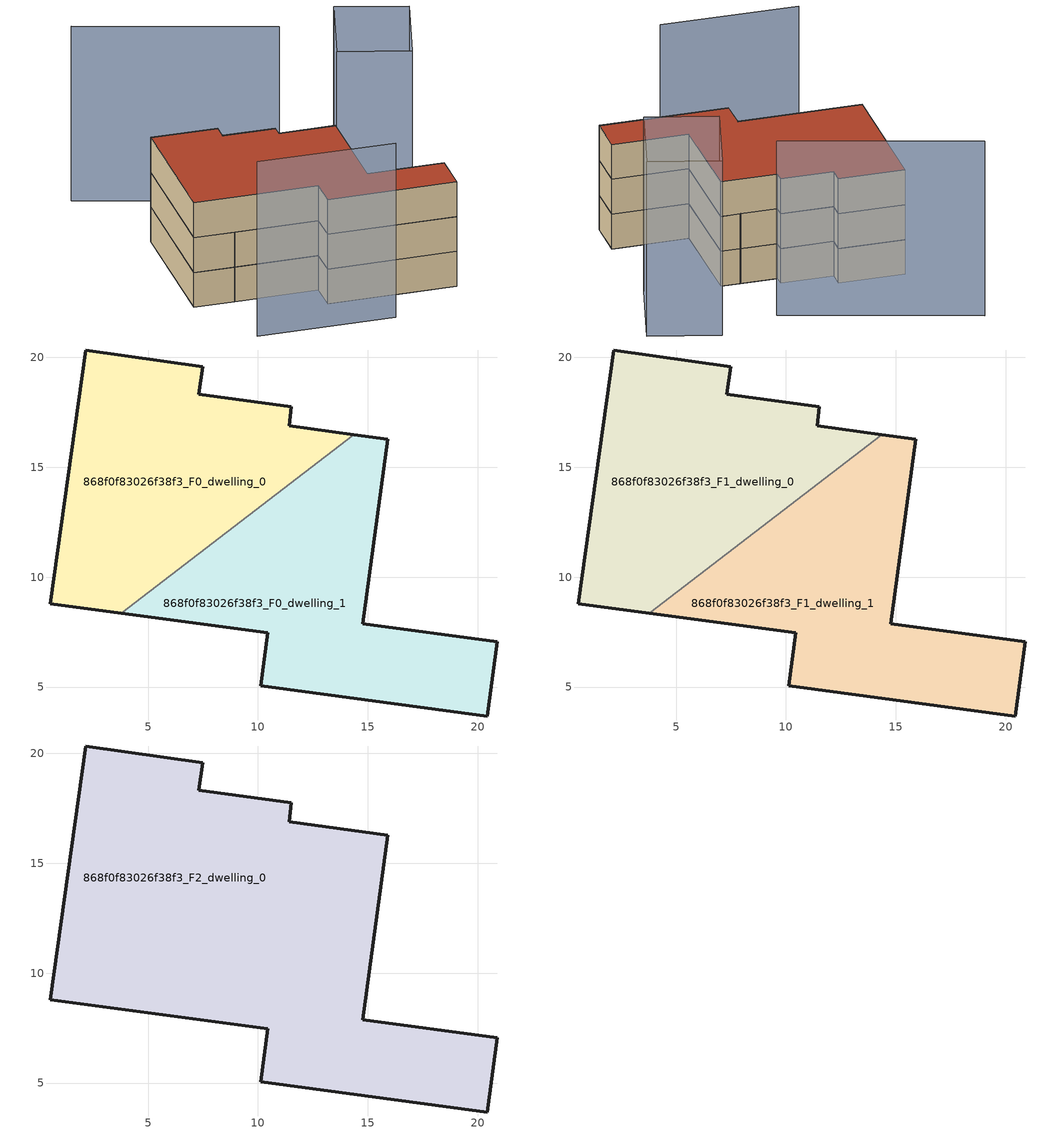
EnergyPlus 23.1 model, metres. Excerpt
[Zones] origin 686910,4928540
868f0f83026f38f3_F0_dwelling_0
 floor ground (EU_floor_Construction): 14.35,16.48 11.42,16.88 11.53,17.74 7.31,18.32 7.49,19.58 2.17,20.33 0.56,8.78 3.78,8.35 z0
 wall outside (EU_wall_Construction): 3.78,8.35 0.56,8.78 2.17,20.33 7.49,19.58 7.31,18.32 11.53,17.74 11.42,16.88 14.35,16.48 z0:3
 wall to 868f0f83026f38f3_F0_dwelling_1 (EU_wall_Construction): 14.35,16.48 3.78,8.35 z0:3
868f0f83026f38f3_F0_dwelling_1
 floor ground (EU_floor_Construction): 20.44,3.68 20.89,7.06 14.77,7.87 15.92,16.26 14.35,16.48 3.78,8.35 10.44,7.46 10.14,5.05 z0
 wall outside (EU_wall_Construction): 14.35,16.48 15.92,16.26 14.77,7.87 20.89,7.06 20.44,3.68 10.14,5.05 10.44,7.46 3.78,8.35 z0:3
868f0f83026f38f3_F1_dwelling_0
 floor to 868f0f83026f38f3_F0_dwelling_0 (EU_floor_Construction): 14.35,16.48 11.42,16.88 11.53,17.74 7.31,18.32 7.49,19.58 2.17,20.33 0.56,8.78 3.78,8.35 z3
 wall outside (EU_wall_Construction): 3.78,8.35 0.56,8.78 2.17,20.33 7.49,19.58 7.31,18.32 11.53,17.74 11.42,16.88 14.35,16.48 z3:6
 wall to 868f0f83026f38f3_F1_dwelling_1 (EU_wall_Construction): 14.35,16.48 3.78,8.35 z3:6
868f0f83026f38f3_F1_dwelling_1
 floor to 868f0f83026f38f3_F0_dwelling_1 (EU_floor_Construction): 20.44,3.68 20.88,7.06 14.76,7.87 15.92,16.26 14.35,16.48 3.78,8.35 10.44,7.46 10.13,5.05 z3
 wall outside (EU_wall_Construction): 14.35,16.48 15.92,16.26 14.77,7.87 20.89,7.06 20.44,3.68 10.14,5.05 10.44,7.46 3.78,8.35 z3:6
868f0f83026f38f3_F2_dwelling_0
 floor to 868f0f83026f38f3_F1_dwelling_0 (EU_floor_Construction): 14.35,16.48 11.42,16.88 11.53,17.74 7.31,18.32 7.49,19.58 2.17,20.33 0.56,8.78 3.78,8.35 z6
 floor to 868f0f83026f38f3_F1_dwelling_1 (EU_floor_Construction): 20.44,3.68 20.88,7.06 14.76,7.87 15.92,16.26 14.35,16.48 3.78,8.35 10.44,7.46 10.13,5.05 z6
 wall outside (EU_wall_Construction): 7.31,18.32 11.53,17.74 11.42,16.88 15.92,16.26 14.77,7.87 20.89,7.06 20.44,3.68 10.14,5.05 10.44,7.46 0.56,8.78 2.17,20.33 7.49,19.58 7.31,18.32 z6:9
 roof outside (EU_roof_Construction): 15.92,16.26 14.77,7.87 20.89,7.06 20.44,3.68 10.14,5.05 10.44,7.46 0.56,8.78 2.17,20.33 7.49,19.58 7.31,18.32 11.53,17.74 11.42,16.88 z9
shading: 2.96,2.36 13.96,0.83 / 14.06,22.55 -0.49,29.22 / 21.62,14.59 16.29,16.85 / 16.29,16.85 19.26,23.86 / 19.26,23.86 24.59,21.59 / 24.59,21.59 21.62,14.59 z0:15
[Building]
EU S2 Campaign: North Axis=0; Terrain=City; Solar Distribution=FullExterior
[Site:Location]
Bologna: Latitude=44.5; Longitude=11.25; Time Zone=1; Elevation=37
[SizingPeriod:WeatherFileDays]
AnnualSizingPeriod: Begin Month=1; Begin Day of Month=1; End Month=12; End Day of Month=31; Day of Week for Start Day=Monday; Use Weather File Daylight Saving Period=No; Use Weather File Rain and Snow Indicators=No
[MATERIAL]
EU_InternalMass_Material: Roughness=MediumRough; Thickness=0.1; Conductivity=1; Density=1800; Specific Heat=900; Thermal Absorptance=0.9; Solar Absorptance=0.7; Visible Absorptance=0.7
[MATERIAL:NOMASS] Roughness=MediumRough; Thermal Absorptance=0.9; Solar Absorptance=0.7; Visible Absorptance=0.7
Name | Thermal Resistance
EU_wall_NoMass | 0.937881
EU_roof_NoMass | 0.548572
EU_floor_NoMass | 0.71348
[CONSTRUCTION]
EU_wall_Construction: EU_wall_NoMass
EU_roof_Construction: EU_roof_NoMass
EU_floor_Construction: EU_floor_NoMass
EU_InternalMass_Construction: EU_InternalMass_Material
[ZONE] Type=1; Multiplier=1; Ceiling Height=autocalculate; Floor Area=autocalculate; Part of Total Floor Area=Yes
Name | Volume
868f0f83026f38f3_F0_dwelling_0 | 271.479
868f0f83026f38f3_F1_dwelling_0 | 271.48
868f0f83026f38f3_F2_dwelling_0 | 542.928
868f0f83026f38f3_F0_dwelling_1 | 271.449
868f0f83026f38f3_F1_dwelling_1 | 271.45
[INTERNALMASS] Construction=EU_InternalMass_Construction
Name | Zone or ZoneList | Surface Area
868f0f83026f38f3_F0_dwelling_0_EU_InternalMass | 868f0f83026f38f3_F0_dwelling_0 | 90.4937
868f0f83026f38f3_F0_dwelling_1_EU_InternalMass | 868f0f83026f38f3_F0_dwelling_1 | 90.4835
868f0f83026f38f3_F1_dwelling_0_EU_InternalMass | 868f0f83026f38f3_F1_dwelling_0 | 90.4937
868f0f83026f38f3_F1_dwelling_1_EU_InternalMass | 868f0f83026f38f3_F1_dwelling_1 | 90.4835
868f0f83026f38f3_F2_dwelling_0_EU_InternalMass | 868f0f83026f38f3_F2_dwelling_0 | 180.976
[OTHEREQUIPMENT] Fuel Type=Electricity; Design Level Calculation Method=Watts/Area; Power per Zone Floor Area=1; Fraction Latent=0; Fraction Radiant=0; Fraction Lost=0; Carbon Dioxide Generation Rate=0; EndUse Subcategory=EU_Step8_InternalGains
Name | Zone or ZoneList or Space or SpaceList | Schedule
EU_Step8_InternalGain_868f0f83026f38f3_F0_dwelling_0_f000 | 868f0f83026f38f3_F0_dwelling_0 | EU_Step8_GainSchedule_868f0f83026f38f3_F0_dwelling_0_f000
EU_Step8_InternalGain_868f0f83026f38f3_F0_dwelling_1_f000 | 868f0f83026f38f3_F0_dwelling_1 | EU_Step8_GainSchedule_868f0f83026f38f3_F0_dwelling_1_f000
EU_Step8_InternalGain_868f0f83026f38f3_F1_dwelling_0_f000 | 868f0f83026f38f3_F1_dwelling_0 | EU_Step8_GainSchedule_868f0f83026f38f3_F1_dwelling_0_f000
EU_Step8_InternalGain_868f0f83026f38f3_F1_dwelling_1_f000 | 868f0f83026f38f3_F1_dwelling_1 | EU_Step8_GainSchedule_868f0f83026f38f3_F1_dwelling_1_f000
EU_Step8_InternalGain_868f0f83026f38f3_F2_dwelling_0_f000 | 868f0f83026f38f3_F2_dwelling_0 | EU_Step8_GainSchedule_868f0f83026f38f3_F2_dwelling_0_f000
[ZONEVENTILATION:DESIGNFLOWRATE] Schedule=EU_AlwaysOn; Design Flow Rate Calculation Method=AirChanges/Hour; Air Changes per Hour=0.687892; Ventilation Type=Natural; Fan Pressure Rise=0; Fan Total Efficiency=1; Constant Term Coefficient=1; Temperature Term Coefficient=0; Velocity Term Coefficient=0; Velocity Squared Term Coefficient=0; Minimum Indoor Temperature=-100; Maximum Indoor Temperature=100; Delta Temperature=-100; Minimum Outdoor Temperature=-100; Maximum Outdoor Temperature=100; Maximum Wind Speed=40
Name | Zone or ZoneList or Space or SpaceList
EU_ConstantAir_868f0f83026f38f3_F0_dwelling_0 | 868f0f83026f38f3_F0_dwelling_0
EU_ConstantAir_868f0f83026f38f3_F0_dwelling_1 | 868f0f83026f38f3_F0_dwelling_1
EU_ConstantAir_868f0f83026f38f3_F1_dwelling_0 | 868f0f83026f38f3_F1_dwelling_0
EU_ConstantAir_868f0f83026f38f3_F1_dwelling_1 | 868f0f83026f38f3_F1_dwelling_1
EU_ConstantAir_868f0f83026f38f3_F2_dwelling_0 | 868f0f83026f38f3_F2_dwelling_0
[HVACTEMPLATE:THERMOSTAT] Constant Heating Setpoint=20; Constant Cooling Setpoint=50
EU_HeatOnly_868f0f83026f38f3_F0_dwelling_0; EU_HeatOnly_868f0f83026f38f3_F0_dwelling_1; EU_HeatOnly_868f0f83026f38f3_F1_dwelling_0; EU_HeatOnly_868f0f83026f38f3_F1_dwelling_1; EU_HeatOnly_868f0f83026f38f3_F2_dwelling_0
[HVACTEMPLATE:ZONE:IDEALLOADSAIRSYSTEM] System Availability Schedule=EU_AlwaysOn; Maximum Heating Supply Air Temperature=50; Minimum Cooling Supply Air Temperature=13; Maximum Heating Supply Air Humidity Ratio=0.0156; Minimum Cooling Supply Air Humidity Ratio=0.0077; Heating Limit=NoLimit; Cooling Limit=NoLimit; Heating Availability Schedule=EU_AlwaysOn; Cooling Availability Schedule=EU_CoolingOff; Dehumidification Control Type=ConstantSensibleHeatRatio; Cooling Sensible Heat Ratio=0.7; Dehumidification Setpoint=60; Humidification Control Type=None; Humidification Setpoint=30; Outdoor Air Method=None; Outdoor Air Flow Rate per Person=0.00944; Outdoor Air Flow Rate per Zone Floor Area=0; Outdoor Air Flow Rate per Zone=0; Demand Controlled Ventilation Type=None; Outdoor Air Economizer Type=NoEconomizer; Heat Recovery Type=None; Sensible Heat Recovery Effectiveness=0.7; Latent Heat Recovery Effectiveness=0.65
Name | Template Thermostat
868f0f83026f38f3_F0_dwelling_0 | EU_HeatOnly_868f0f83026f38f3_F0_dwelling_0
868f0f83026f38f3_F0_dwelling_1 | EU_HeatOnly_868f0f83026f38f3_F0_dwelling_1
868f0f83026f38f3_F1_dwelling_0 | EU_HeatOnly_868f0f83026f38f3_F1_dwelling_0
868f0f83026f38f3_F1_dwelling_1 | EU_HeatOnly_868f0f83026f38f3_F1_dwelling_1
868f0f83026f38f3_F2_dwelling_0 | EU_HeatOnly_868f0f83026f38f3_F2_dwelling_0
[SIZING:ZONE] Zone Cooling Design Supply Air Temperature Input Method=SupplyAirTemperature; Zone Cooling Design Supply Air Temperature=13; Zone Heating Design Supply Air Temperature Input Method=SupplyAirTemperature; Zone Heating Design Supply Air Temperature=50; Zone Cooling Design Supply Air Humidity Ratio=0.008; Zone Heating Design Supply Air Humidity Ratio=0.008; Cooling Design Air Flow Method=DesignDay; Cooling Design Air Flow Rate=0; Cooling Minimum Air Flow per Zone Floor Area=0.000762; Cooling Minimum Air Flow=0; Cooling Minimum Air Flow Fraction=0.2; Heating Design Air Flow Method=DesignDay; Heating Design Air Flow Rate=0; Heating Maximum Air Flow per Zone Floor Area=0.002032; Heating Maximum Air Flow=0.141576; Heating Maximum Air Flow Fraction=0.3; Account for Dedicated Outdoor Air System=No; Dedicated Outdoor Air System Control Strategy=NeutralSupplyAir; Dedicated Outdoor Air Low Setpoint Temperature for Design=autosize; Dedicated Outdoor Air High Setpoint Temperature for Design=autosize; Zone Load Sizing Method=Sensible Load Only No Latent Load; Zone Latent Cooling Design Supply Air Humidity Ratio Input Method=HumidityRatioDifference; Zone Cooling Design Supply Air Humidity Ratio Difference=0.005; Zone Latent Heating Design Supply Air Humidity Ratio Input Method=HumidityRatioDifference; Zone Humidification Design Supply Air Humidity Ratio Difference=0.005
868f0f83026f38f3_F0_dwelling_0; 868f0f83026f38f3_F0_dwelling_1; 868f0f83026f38f3_F1_dwelling_0; 868f0f83026f38f3_F1_dwelling_1; 868f0f83026f38f3_F2_dwelling_0
[SCHEDULE:CONSTANT]
Name | Hourly Value
EU_AlwaysOn | 1
EU_CoolingOff | 0
[SCHEDULE:FILE] Column Number=1; Rows to Skip at Top=0; Number of Hours of Data=8760; Column Separator=Comma; Interpolate to Timestep=No; Minutes per Item=60; Adjust Schedule for Daylight Savings=Yes
Name | File
EU_Step8_GainSchedule_868f0f83026f38f3_F0_dwelling_0_f000 | ../../schedules/868f0f83026f38f3/868f0f83026f38f3_F0_dwelling_0_f000_gain.csv
EU_Step8_GainSchedule_868f0f83026f38f3_F0_dwelling_1_f000 | ../../schedules/868f0f83026f38f3/868f0f83026f38f3_F0_dwelling_1_f000_gain.csv
EU_Step8_GainSchedule_868f0f83026f38f3_F1_dwelling_0_f000 | ../../schedules/868f0f83026f38f3/868f0f83026f38f3_F1_dwelling_0_f000_gain.csv
EU_Step8_GainSchedule_868f0f83026f38f3_F1_dwelling_1_f000 | ../../schedules/868f0f83026f38f3/868f0f83026f38f3_F1_dwelling_1_f000_gain.csv
EU_Step8_GainSchedule_868f0f83026f38f3_F2_dwelling_0_f000 | ../../schedules/868f0f83026f38f3/868f0f83026f38f3_F2_dwelling_0_f000_gain.csv
